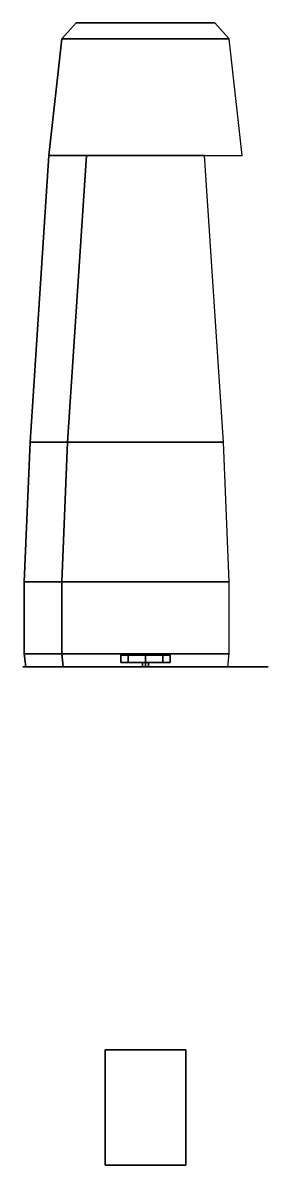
# Model space of a CAD drawing. Extents: x -0.85 to 0.85, y -4.18 to 3.75.
import ezdxf

# ---------------------------------------------------------------- set-up
doc = ezdxf.new("R2010")
doc.units = 0
doc.layers.add('INTERNALS', color=3, linetype='CONTINUOUS')

msp = doc.modelspace()

# ---------------------------------------------------------------- linework, layer by layer
at = {"layer": 'INTERNALS'}
for points in [[(-0.48, 3.75, 0.71), (-0.58, 3.64, 0.71), (-0.58, 3.64), (-0.48, 3.75)], [(0.48, 3.75), (-0.48, 3.75), (-0.58, 3.64), (0.58, 3.64)], [(0.48, 3.75, 0.71), (-0.48, 3.75, 0.71), (-0.48, 3.75), (0.48, 3.75)], [(-0.58, 3.64, 0.71), (-0.67, 2.83, 0.71), (-0.67, 2.83), (-0.58, 3.64)], [(0.58, 3.64), (-0.58, 3.64), (-0.67, 2.83), (0.67, 2.83)], [(-0.67, 2.83, 0.49), (-0.8, 0.84, 0.49), (-0.54, 0.84, 0.49), (-0.41, 2.83, 0.49)], [(-0.67, 2.83, 0.71), (-0.8, 0.84, 0.71), (-0.8, 0.84, 0.49), (-0.67, 2.83, 0.49)], [(-0.67, 2.83, 0.49), (-0.41, 2.83, 0.49), (-0.41, 2.83), (-0.67, 2.83)], [(-0.41, 2.83, 0.49), (-0.54, 0.84, 0.49), (-0.54, 0.84), (-0.41, 2.83)], [(0.41, 2.83), (-0.41, 2.83), (-0.54, 0.84), (0.54, 0.84)], [(-0.8, 0.84, 0.71), (-0.84, -0.13, 0.75), (-0.84, -0.13, 0.49), (-0.8, 0.84, 0.49)], [(-0.8, 0.84, 0.49), (-0.84, -0.13, 0.49), (-0.58, -0.13, 0.49), (-0.54, 0.84, 0.49)], [(-0.54, 0.84, 0.49), (-0.58, -0.13, 0.49), (-0.58, -0.13), (-0.54, 0.84)], [(0.54, 0.84), (-0.54, 0.84), (-0.58, -0.13), (0.58, -0.13)], [(-0.84, -0.13, 0.49), (-0.84, -0.63, 0.49), (-0.58, -0.63, 0.49), (-0.58, -0.13, 0.49)], [(-0.84, -0.13, 0.75), (-0.84, -0.63, 0.77), (-0.84, -0.63, 0.49), (-0.84, -0.13, 0.49)], [(-0.58, -0.13, 0.49), (-0.58, -0.63, 0.49), (-0.58, -0.63), (-0.58, -0.13)], [(0.58, -0.13), (-0.58, -0.13), (-0.58, -0.63), (0.58, -0.63)], [(-0.84, -0.63, 0.49), (-0.83, -0.72, 0.49), (-0.57, -0.72, 0.49), (-0.58, -0.63, 0.49)], [(-0.84, -0.63, 0.77), (-0.83, -0.72, 0.77), (-0.83, -0.72, 0.49), (-0.84, -0.63, 0.49)], [(-0.58, -0.63, 0.49), (-0.57, -0.72, 0.49), (-0.57, -0.72), (-0.58, -0.63)], [(0.58, -0.63), (-0.58, -0.63), (-0.57, -0.72), (0.57, -0.72)], [(-0.1202, -0.64, 1.2702), (-0.17, -0.64, 1.15), (-0.17, -0.69, 1.15), (-0.1202, -0.69, 1.2702)], [(-0.17, -0.64, 1.15), (-0.1202, -0.64, 1.0298), (-0.1202, -0.69, 1.0298), (-0.17, -0.69, 1.15)], [(-0.17, -0.64, 1.15), (0.1202, -0.64, 1.2702), (0.17, -0.64, 1.15), (-0.1202, -0.64, 1.0298)], [(0.1202, -0.64, 1.2702), (-0.17, -0.64, 1.15), (-0.1202, -0.64, 1.2702), (0, -0.64, 1.32)], [(0, -0.64, 1.32), (-0.1202, -0.64, 1.2702), (-0.1202, -0.69, 1.2702), (0, -0.69, 1.32)], [(-0.1202, -0.64, 1.0298), (0, -0.64, 0.98), (0, -0.69, 0.98), (-0.1202, -0.69, 1.0298)], [(-0.1202, -0.64, 1.0298), (0.17, -0.64, 1.15), (0.1202, -0.64, 1.0298), (0, -0.64, 0.98)], [(0, -0.69, 1.17), (-0.02, -0.69, 1.15), (-0.02, -0.72, 1.15), (0, -0.72, 1.17)], [(-0.02, -0.69, 1.15), (0, -0.69, 1.13), (0, -0.72, 1.13), (-0.02, -0.72, 1.15)], [(0.1202, -0.64, 1.2702), (0, -0.64, 1.32), (0, -0.69, 1.32), (0.1202, -0.69, 1.2702)], [(0, -0.64, 0.98), (0.1202, -0.64, 1.0298), (0.1202, -0.69, 1.0298), (0, -0.69, 0.98)], [(0.02, -0.69, 1.15), (0, -0.69, 1.17), (0, -0.72, 1.17), (0.02, -0.72, 1.15)], [(0, -0.69, 1.13), (0.02, -0.69, 1.15), (0.02, -0.72, 1.15), (0, -0.72, 1.13)], [(0.17, -0.64, 1.15), (0.1202, -0.64, 1.2702), (0.1202, -0.69, 1.2702), (0.17, -0.69, 1.15)], [(0.1202, -0.64, 1.0298), (0.17, -0.64, 1.15), (0.17, -0.69, 1.15), (0.1202, -0.69, 1.0298)], [(0.85, -0.72, 0.77), (-0.85, -0.72, 0.77), (-0.83, -0.72, 1.13), (0.83, -0.72, 1.13)], [(0.83, -0.72, 0.49), (-0.83, -0.72, 0.49), (-0.83, -0.72, 0.77), (0.83, -0.72, 0.77)], [(0.83, -0.72, 1.13), (-0.83, -0.72, 1.13), (-0.72, -0.72, 1.43), (0.72, -0.72, 1.43)], [(0.72, -0.72, 1.43), (-0.72, -0.72, 1.43), (-0.45, -0.72, 1.6), (0.45, -0.72, 1.6)], [(0.57, -0.72), (-0.57, -0.72), (-0.57, -0.72, 0.49), (0.57, -0.72, 0.49)], [(0.28, -3.38, 1.2347), (-0.28, -3.38, 1.2347), (-0.28, -3.38, 0.81), (0.28, -3.38, 0.81)], [(0.28, -3.38, 0.81), (-0.28, -3.38, 0.81), (-0.28, -4.18, 0.81), (0.28, -4.18, 0.81)], [(-0.28, -3.38, 0.81), (-0.28, -3.38, 1.2347), (-0.28, -4.18, 0.9066), (-0.28, -4.18, 0.81)], [(0.28, -3.38, 1.2347), (0.28, -3.38, 0.81), (0.28, -4.18, 0.81), (0.28, -4.18, 0.9066)], [(0.28, -4.18, 0.81), (-0.28, -4.18, 0.81), (-0.28, -4.18, 0.9066), (0.28, -4.18, 0.9066)]]:
    msp.add_3dface(points, dxfattribs=at)

doc.saveas('drawing.dxf')
